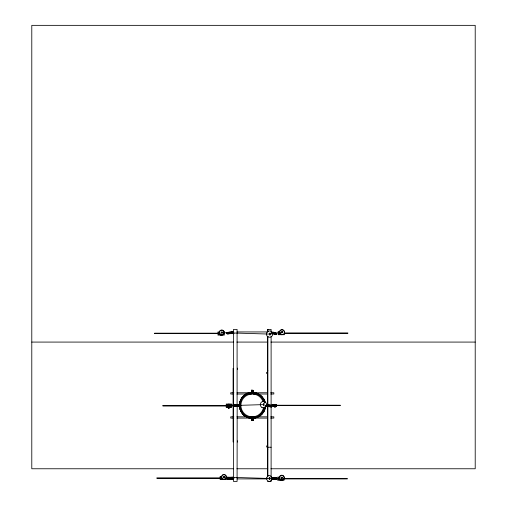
<?xml version="1.0" encoding="UTF-8"?>
<svg xmlns="http://www.w3.org/2000/svg" width="507" height="507" viewBox="0 0 507 507"><rect width="100%" height="100%" fill="white"/><g stroke="black" fill="none" stroke-linecap="round" stroke-linejoin="round"><path stroke-width="0.76" d="M227.009 477.55C228.885 483.412 225.463 473.456 227.618 479.153C228.796 472.727 226.376 484.109 227.782 477.372M227.244 477.505L227.618 479.343L228.011 477.296L228.201 479.337L228.321 478.646M228.188 479.337L227.801 477.486L228.41 479.337L228.803 477.296L228.201 479.337M228.98 479.33L228.568 477.366M229.899 478.64L229.779 479.33L229.386 477.283L229.772 479.33M231.484 478.627L231.363 479.318L230.964 477.277L230.571 479.324L230.178 477.283L230.565 479.324M230.571 479.324L230.964 477.277L231.35 479.318M232.276 478.627C232.688 481.498 231.186 473.855 232.143 479.311M231.363 479.318C232.586 472.613 230.736 483.912 231.965 477.277C232.402 483.209 233.366 472.499 232.155 479.311M231.756 477.271C232.802 483 232.105 473.652 232.935 479.311M233.461 477.67L233.157 479.305L232.757 477.264L232.941 479.311L233.34 477.264L233.537 477.512M272.297 332.408C272.836 331.217 272.354 334.525 272.95 333.511M272.455 332.89C272.867 330.824 272.703 335.266 273.184 333.429M273.045 332.769C273.488 331.267 273.273 334.962 273.774 333.435M273.856 332.693L274.287 334.119L274.547 333.587M274.053 332.82C274.496 330.989 274.3 335.431 274.8 333.365M274.629 332.89C275.162 331.027 275.149 335.495 275.586 333.454C275.041 335.983 275.409 331.16 274.838 332.915M275.428 332.877C276.144 332.579 275.694 335.14 276.119 333.771C275.535 335.558 275.998 331.572 275.447 332.776M275.637 332.903C276.138 331.508 276.042 335.767 276.334 333.796M237.092 404.63L237.092 329.411L233.48 329.411L233.48 481.435L237.092 481.435L237.168 404.789L236.42 406.361L236.338 404.51L235.641 406.265L235.559 404.421L234.861 406.177L234.779 404.326L234.095 405.917L234 404.237L233.309 405.993L233.017 404.916L233.106 405.803L233.828 404.275L233.879 406.056L234.57 404.301L234.652 406.151L235.349 404.396L235.444 406.075L236.129 404.485L236.211 406.335L236.908 404.58L236.991 406.424L237.688 404.668L237.77 406.519L238.461 404.763L238.55 406.608L239.196 404.846L239.456 405.695L239.45 404.878L238.753 406.633L238.67 404.789L238.22 405.942M239.298 405.213L238.556 406.443L238.455 404.928L237.777 406.354L237.675 404.833L236.997 406.259L236.896 404.744L236.224 406.17L236.015 404.687L235.432 406.24L235.343 404.561L234.665 405.987L234.564 404.466L233.885 405.892L233.784 404.377L233.1 405.968L233.017 404.935L233.372 405.784L233.993 404.402L234.088 406.082L234.773 404.491L234.874 406.012L235.502 404.58L235.654 406.101L236.281 404.668L236.433 406.196L237.105 404.77L237.2 406.449L237.891 404.694L238.1 406.373M266.916 404.852L267.379 406.582L267.88 404.966L268.323 406.627L268.697 404.897L268.944 406.766L269.477 404.992L269.724 406.855L270.256 405.08L270.465 406.728L271.061 405.175L271.093 406.665L271.518 406.887L271.638 406.265L270.972 406.69L270.852 405.15L270.402 406.772L270.022 405.118L269.591 406.842L269.287 404.966L268.811 406.747L268.507 404.878L268.057 406.494L267.702 404.782L267.252 406.563L266.923 404.687L266.834 404.992M266.397 405.258L266.707 406.335L267.132 404.713L267.278 406.405L267.671 404.941L267.95 406.646L268.457 405.036L268.767 406.576L269.185 406.475L269.445 405.15L269.756 406.696L270.225 405.245L270.504 406.95L271.004 405.334L271.315 406.88L271.638 406.265M265.82 406.399L266.162 405.397L266.758 406.443L267.1 404.878L267.487 406.424L267.911 404.808L268.121 406.449L268.666 405.061L268.837 406.437L269.236 405.125L269.616 406.677L270.041 405.22L270.377 406.931L270.827 405.315L270.744 406.658M270.89 405.784L271.074 407.013L271.429 406.24M272.405 477.867L272.62 478.329L272.557 477.41L272.405 478.329L272.544 477.575L273.045 479.248L273.197 478.785M273.197 477.867L273.412 478.329L273.349 477.41L273.197 478.329L273.336 477.575L273.837 479.248L273.989 478.785M273.989 477.867L274.198 478.329L274.141 477.41L273.989 478.329L274.129 477.575L274.629 479.248L274.781 478.785M274.781 477.867L274.99 478.329L274.927 477.41L274.781 478.329L274.921 477.575L275.421 479.248L275.567 478.785M275.574 477.867L275.783 478.329L275.719 477.41L275.574 478.329L275.713 477.575L276.214 479.248L276.359 478.785M227.573 333.783C226.984 334.347 226.775 331.242 226.686 332.966M232.079 333.422L232.124 331.933L232.846 333.454M232.288 333.397L232.32 331.743L233.024 333.498L233.024 332.674L233.011 333.333L232.333 331.908L232.117 333.384L231.534 331.832L231.439 333.517L230.748 331.927L230.685 333.555L229.975 332.18L229.925 333.403M232.865 333.333L232.821 332.725L232.865 333.162M237.111 406.221C238.056 404.123 237.587 405.98 238.163 406.107M272.031 333.295L271.91 332.009L271.974 332.332M272.614 333.105C273.172 335.463 272.316 330.266 272.823 333.131M273.089 332.497L273.032 332.934L273.273 332.167L273.495 334.031L273.799 333.264M273.254 332.795C273.698 331.496 273.641 335.412 273.983 333.46C273.381 335 273.546 330.653 273.298 332.522M273.913 332.427L274.312 333.961L274.591 333.34M274.04 332.884C274.541 331.375 274.186 335.038 274.712 333.815M274.642 332.782L274.819 332.516L275.124 334.221L275.371 333.454L275.155 334.056L274.851 332.807M275.675 332.763L276.068 334.328L276.385 333.353M272.62 477.867C272.69 475.889 272.988 480.319 273.406 478.785M273.412 477.867C273.482 475.889 273.78 480.319 274.198 478.785M274.205 477.867C274.274 475.889 274.572 480.319 274.99 478.785M274.997 477.867C275.067 475.889 275.364 480.319 275.783 478.785M275.789 477.867C275.859 475.889 276.157 480.319 276.575 478.785M228.815 405.758C228.023 406.278 229.392 407.628 228.974 405.822M222.015 333.112L222.091 331.977L221.141 332.529L222.091 333.074L222.091 331.977M224.189 477.632L224.265 476.498L223.314 477.049L224.265 477.594L224.265 476.498M281.974 331.534L281.974 332.801L282.291 332.712L281.974 331.534L281.341 332.167L281.658 332.712L282.526 332.484L282.291 331.616M282.038 478.316L282.114 477.188L281.163 477.733L282.114 478.285L282.114 477.188M265.979 405.397L265.902 405.949M272.246 332.865L272.544 332.396M276.176 333.327L276.119 333.771M238.056 405.733L238.664 404.954L238.765 406.468L239.443 405.042L239.247 405.651M274.965 405.327C274.325 405.53 275.548 406.652 275.162 405.372M233.176 405.41L233.226 404.941M267.88 331.375L267.937 331.42M266.004 405.378L265.902 406.05L266.029 405.15M267.797 405.359L267.677 406.259M268.583 405.448L268.457 406.354M269.363 405.543L269.236 406.443M275.605 333.238L275.548 333.707M266.238 405.175L266.473 406.475L266.809 405.239L266.498 406.31L266.162 405.397M267.018 405.264L266.897 406.17M267.588 405.334L267.468 406.234M268.374 405.423L268.247 406.329M269.154 405.518L269.027 406.424M266.777 405.302L266.631 406.177M232.967 405.385L233.017 404.935M233.847 404.573L233.746 405.48M234.057 404.592L233.955 405.499M234.526 405.568L234.627 404.662M234.735 405.594L234.836 404.687M235.406 404.757L235.305 405.663M235.616 404.776L235.514 405.682M236.078 405.752L236.186 404.846M236.287 405.777L236.389 404.871M236.959 404.941L236.858 405.847M237.168 404.96L237.067 405.866M237.739 405.03L237.637 405.936M237.948 405.055L237.846 405.961M238.417 406.025L238.518 405.118M238.626 406.05L238.727 405.144M239.456 405.676L239.507 405.239M269.933 405.606L269.813 406.513M270.142 405.632L270.022 406.538M270.713 405.701L270.592 406.608M271.619 477.867C271.999 476.276 272.018 480.383 272.405 478.785M271.613 478.785L271.511 479.216M271.828 477.867C272.208 476.276 272.234 480.383 272.614 478.785M271.822 478.785L271.676 479.248L271.479 478.785M274.027 333.055L274.084 332.617M275.333 333.682L275.39 333.213M264.705 407.451A12.364 12.364 0 0 1 263.177 411.728C258.792 419.79 245.946 419.891 241.605 411.728A12.548 12.548 0 0 1 241.605 399.275C243.829 395.53 247.936 393.121 252.296 393.045L252.568 390.2L252.987 390.257L252.708 392.393C258.209 392.513 263.013 396.689 264.413 401.931M264.584 407.286C263.932 413.135 258.614 418.028 252.708 418.161L252.987 420.297L252.568 420.354L252.296 418.218L252.017 420.354L251.592 420.297L251.878 418.148M252.296 418.205L252.023 420.354L251.605 420.297M264.172 407.216C263.539 413.047 258.139 417.762 252.296 417.787A12.491 12.491 0 0 1 239.855 405.277A12.491 12.491 0 0 1 252.296 392.786C257.752 392.786 262.632 396.816 264.008 402.038M252.391 391.911L252.575 390.491L253.006 390.542L252.727 392.672C257.144 392.805 261.257 395.308 263.551 399.06A12.789 12.789 0 0 1 264.85 402.165M252.296 417.787L252.017 420.518L251.592 420.461L251.871 418.161L248.962 417.774A12.935 12.935 0 0 1 248.969 392.792L251.871 392.393L251.592 390.257L252.017 390.2L252.296 392.336M265.224 406.848A12.789 12.789 0 0 1 263.551 411.944C261.257 415.689 257.144 418.218 252.72 418.332L253.006 420.461L252.575 420.518L252.296 418.389L252.017 420.518L251.599 420.461L251.871 418.332C247.498 418.224 243.474 415.651 241.237 411.944A12.979 12.979 0 0 1 241.237 399.06C243.474 395.346 247.498 392.792 251.871 392.672L251.599 390.542L252.017 390.491L252.201 391.911M252.473 392.488L252.759 390.358L253.196 390.409L252.911 392.545L255.883 392.925M229.62 477.486L228.987 479.33L229.379 477.29L229.994 479.14L230.178 477.283L229.779 479.33M232.941 479.311L233.334 477.264M228.144 333.885L227.396 332.319L227.313 333.372L227.605 332.294L228.359 333.859M229.132 333.638L228.391 332.199L228.099 333.257L228.404 332.364L228.879 333.98L228.182 332.224L228.125 333.441M266.112 406.075L266.213 405.404L265.922 406.24M271.372 406.696L271.657 406.291L271.581 406.722M227.561 333.821L226.825 332.548L226.737 333.416M227.472 332.877C227.263 333.099 228.011 332.053 228.08 333.91C227.409 332.592 227.37 332.25 227.263 332.896M228.923 333.663L228.251 332.434L228.34 333.416M229.709 333.568L228.974 332.3L228.917 333.416M230.495 333.473L229.76 332.205L229.703 333.321M230.406 477.486L229.994 479.324L229.576 477.36M231.179 477.347L230.78 479.324L231.198 477.48M229.36 477.36L229.202 479.14L228.784 477.366L229.189 479.33L228.613 477.493M231.972 477.341L231.8 478.196M232.764 477.334L232.586 478.196M273.197 333.365L272.905 333.745M233.474 477.784L232.928 479.121L232.548 477.264M228.632 478.215L228.803 477.48L228.182 479.153L227.827 477.499M229.424 478.215L229.386 477.474M230.216 478.209L230.368 477.36M229.107 478.646L228.987 479.33M271.511 332.313L271.701 331.984L271.53 332.281M271.632 477.797L272.265 479.077L271.841 477.797M271.486 478.703L271.473 479.077M273.178 478.862L272.76 477.575L273.393 478.862M273.97 478.862L273.552 477.575L274.186 478.862M274.762 478.862L274.338 477.575L274.978 478.862M275.555 478.862L275.13 477.575L275.77 478.862M276.347 478.862L275.922 477.575L276.562 478.862M222.408 332.529L221.774 333.162L221.774 331.895M224.582 477.049L223.948 477.683L223.948 476.415M282.608 332.167L282.291 332.712M282.431 477.733L281.797 478.367L281.797 477.1M230.153 477.36L230.78 479.134L230.178 477.467M234.012 477.828L233.974 478.297M229.867 406.925L229.513 407.647M230.698 333.707L229.963 332.015L229.867 333.701L229.177 332.11L229.126 333.327L229.189 332.275L229.766 333.815L228.968 332.136L228.917 333.353M230.489 333.733L229.753 332.041L229.715 333.429M231.236 333.707C230.032 330.032 230.666 334.436 230.406 332.529M231.484 333.612L230.761 332.091L230.71 333.308M232.06 333.549L231.325 331.857L231.262 333.486L230.539 331.952L230.501 333.333M232.269 333.524C230.805 329.645 231.762 334.753 231.401 332.415M228.974 406.677L229.094 406.5A0.71 0.71 0 0 0 229.132 406.253M273.691 405.213L274.439 404.605A1.66 1.66 0 0 1 275.497 404.605L275.808 404.751M263.101 412.134L261.479 414.2L258.843 416.184L256.998 416.931M245.971 393.952C237.707 398.61 237.707 411.811 245.971 416.469M259.064 416.558L261.789 414.504L263.887 411.836A12.669 12.669 0 0 0 265.63 406.056M233.809 331.946L233.29 332.643L233.809 333.333M273.4 404.763L274.971 404.763M228.511 404.884L231.021 404.738L231.021 406.848L229.614 406.848M247.803 393.172L251.878 392.266L251.605 390.117L252.023 390.06L252.296 392.209M247.948 393.571C237.371 397.063 237.808 414.111 248.538 417.096M249.127 393.071L250.395 392.9M254.394 418.034L252.911 418.224L253.196 420.36L252.759 420.417L252.473 418.281M226.477 332.991C226.382 331.267 227.782 336.103 227.104 333.175M231.192 332.44C231.414 334.69 230.881 330.779 231.826 332.617M231.61 332.643C232.352 334.937 231.629 330.241 232.612 332.529M229.829 332.598L229.671 333.067M228.955 406.297L237.092 405.423L263.437 404.611M230.964 477.467L231.572 479.128L230.964 477.277M279.763 331.534L278.178 331.534L278.178 334.702L284.509 334.702L284.509 331.534M219.556 331.946L217.972 331.946L217.972 335.114L224.303 335.114L224.303 331.946M237.016 331.939L267.582 331.939M282.253 332.224L269.901 334.088M219.88 332.579L218.625 332.579L218.625 334.481L220.513 334.481M284.509 332.966L347.859 332.966L347.859 333.34L284.509 333.346M217.972 333.175L154.629 333.175L154.629 333.549M154.629 333.555L217.972 333.555M281.341 334.069L278.831 334.069L278.831 332.167M222.396 334.481L223.65 334.481M31.789 342.079L233.702 342.079M236.87 342.079L267.753 342.079M270.922 342.079L475.211 342.079M267.5 370.718L267.88 370.718M233.892 392.754L230.761 392.754L230.761 394.021L233.835 394.021M237.023 392.754L250.338 392.754M254.254 392.754L267.569 392.754M270.7 392.754L273.831 392.754L273.831 394.021L270.757 394.021M236.915 394.021L251.529 394.021M253.063 394.021L267.683 394.021M228.207 404.738L226.8 404.738L226.8 406.848L228.207 406.848M274.186 404.859L272.43 404.859L272.43 405.923L274.186 405.923M276.404 405.232L340.317 405.232M276.404 405.486L340.317 405.486M162.905 405.638L226.249 405.638M275.136 405.676L266.555 404.903M226.249 406.018L162.905 406.018L162.905 405.644M274.186 406.278L271.967 406.278L271.967 404.51L276.404 404.51L276.404 406.278M228.245 407.552L226.249 407.552L226.249 404.041L231.566 404.041L231.566 407.552L229.576 407.552M233.835 416.824L230.761 416.824L230.761 418.091L233.892 418.091M236.915 416.824L267.683 416.824M270.757 416.824L273.831 416.824L273.831 418.091L270.7 418.091M237.023 418.091L267.569 418.091M267.5 447.237L271.112 447.237M267.5 449.132L267.88 449.132M233.702 468.766L31.789 468.766L31.789 25.35L475.211 25.35L475.211 468.766L270.922 468.766M236.87 468.766L267.753 468.766M221.73 476.415L220.146 476.415L220.146 479.584L226.477 479.584L226.477 476.415M222.053 477.049L220.798 477.049L220.798 478.95L222.687 478.95M224.221 477.106L269.255 478.481M279.262 477.1L277.678 477.1L277.678 480.268L284.015 480.268L284.015 478.551L347.358 478.545L347.358 478.919L284.015 478.925M279.591 477.733L278.337 477.733L278.337 479.635L280.846 479.635M220.146 477.93L156.802 477.93L156.802 478.304L220.146 478.31M237.016 478.9L266.796 478.9M224.569 478.95L225.824 478.95M267.5 481.435L271.112 481.435L271.112 479.85M269.585 334.088L221.774 332.655M281.797 477.86L277.05 478.798L269.762 478.481M252.296 393.045C256.707 393.121 260.89 395.498 263.177 399.275A12.364 12.364 0 0 1 264.248 401.658M273.9 406.253L273.229 405.834M256.384 393.59L258.843 394.585L261.479 396.569L263.507 399.148A12.25 12.25 0 0 1 264.781 402.159A12.884 12.884 0 0 0 255.629 393.058L252.727 392.672L253.006 390.542L252.575 390.491L252.296 392.621L252.017 390.491L251.599 390.542L251.871 392.672L248.994 393.058A12.884 12.884 0 0 0 248.962 417.945M229.576 404.275C226.585 402.812 227.193 410.081 229.722 407.647C231.94 404.333 226.154 403.154 227.966 407.039M259.064 394.218L261.789 396.265L263.887 398.933A12.669 12.669 0 0 1 265.205 402.045M276.062 404.96L276.245 405.213A0.944 0.944 0 0 1 276.245 406.082L275.497 406.69A1.66 1.66 0 0 1 274.439 406.69L273.691 406.082A0.944 0.944 0 0 1 273.603 405.796M229.722 405.175L229.253 404.618A0.78 0.78 0 0 0 228.378 404.618L227.763 405.575A2.668 2.668 0 0 0 227.763 406.925L228.378 407.882A0.78 0.78 0 0 0 229.253 407.882M232.396 332.554C232.662 334.246 232.96 332.167 233.074 333.137M226.895 333.2L226.553 332.415L226.521 333.441M272.005 332.472L272.05 333.403M253.006 420.461L252.72 418.332L255.661 417.945A12.884 12.884 0 0 0 265.11 406.848M252.296 418.389L252.575 420.518M239.862 405.41L239.919 405.892M239.862 405.632L239.919 406.113M239.437 405.461L239.5 405.942M239.437 405.689L239.5 406.17M239.969 405.632L240.033 406.113M239.551 405.689L239.615 406.17M228.308 333.232L228.258 332.782M228.099 333.257L228.049 332.807M232.187 332.319L232.288 333.226M231.978 332.345L232.079 333.251M230.615 332.503L230.717 333.41M229.62 332.624L229.722 333.53M229.044 332.687L228.885 333.181L228.834 332.712M271.112 331.781L271.112 329.411L267.5 329.411L267.5 331.781M271.112 336.534L271.112 477.48M267.88 329.411L267.88 331.781M267.88 336.534L267.88 476.688M267.5 336.534L267.5 476.688M266.612 372.277L266.612 373.545M266.612 445.83L266.612 447.098M239.551 405.486L239.551 406.164M238.867 404.649L238.867 405.283M237.599 368.107L237.599 369.375M237.599 440.837L237.599 442.098M233.809 333.251L233.809 333.859M233.106 368.31L233.106 441.996M263.31 408.376A11.401 11.401 0 0 1 245.958 414.903A11.401 11.401 0 0 1 245.356 396.373A11.401 11.401 0 0 1 263.095 401.759M264.781 408.61A12.25 12.25 0 0 1 263.507 411.621M229.944 406.018A2.668 2.668 0 0 1 229.944 406.481M223.86 331.66A2.262 2.262 0 0 1 223.86 333.391M223.568 333.904A2.262 2.262 0 0 1 222.066 334.772M221.477 334.772A2.262 2.262 0 0 1 219.975 333.904M219.683 333.391A2.262 2.262 0 0 1 219.683 331.66M219.975 331.147A2.262 2.262 0 0 1 220.906 330.437M221.477 330.285A2.262 2.262 0 0 1 222.066 330.285M222.636 330.437A2.262 2.262 0 0 1 223.568 331.147M226.192 477.341A2.262 2.262 0 0 1 224.24 479.292M223.08 479.14A2.262 2.262 0 0 1 222.567 478.842M221.857 477.911A2.262 2.262 0 0 1 221.857 476.181M222.567 475.255A2.262 2.262 0 0 1 223.08 474.958M223.65 474.806A2.262 2.262 0 0 1 224.24 474.806M224.81 474.958A2.262 2.262 0 0 1 226.192 476.751M284.04 478.031A2.262 2.262 0 0 1 280.929 479.825M279.553 478.031A2.262 2.262 0 0 1 279.553 477.442M279.706 476.872A2.262 2.262 0 0 1 281.499 475.49M282.095 475.49A2.262 2.262 0 0 1 284.04 477.442M282.272 334.411A2.262 2.262 0 0 1 281.683 334.411M281.112 334.259A2.262 2.262 0 0 1 279.737 332.459M279.737 331.87A2.262 2.262 0 0 1 281.683 329.924M282.272 329.924A2.262 2.262 0 0 1 284.066 331.299M284.218 331.87A2.262 2.262 0 0 1 284.218 332.459M221.933 334.899A1.584 1.584 0 0 1 219.765 332.738M221.141 334.481A0.951 0.951 0 0 1 220.665 334.354M220.317 334.005A0.951 0.951 0 0 1 220.222 333.777M224.107 479.369A1.584 1.584 0 0 1 221.781 477.588M223.314 478.95A0.951 0.951 0 0 1 222.839 478.823M281.968 479.806A1.584 1.584 0 0 1 279.725 479.806M282.133 334.487A1.584 1.584 0 0 1 280.555 334.487M263.925 409.967A12.453 12.453 0 0 1 244.799 415.448A12.453 12.453 0 0 1 244.799 395.555A12.453 12.453 0 0 1 263.925 401.043M266.809 477.664C265.516 481.168 271.087 483.393 271.701 479.305C272.994 475.794 267.423 473.57 266.809 477.664M273.476 405.321C275.65 410.911 278.558 401.348 273.476 405.321M227.713 405.264L227.542 406.253L228.175 407.964L229.456 407.964L230.096 406.253L229.456 404.535L228.815 404.275L227.713 405.264M273.628 405.011L273.425 405.644L274.192 406.747L274.965 406.912L276.309 406.278L276.511 405.644L275.738 404.548L274.965 404.383L273.628 405.011M270.218 333.137L269.585 333.137L269.585 335.038L270.218 335.038L270.218 333.137M264.071 403.661L263.437 403.661L263.437 405.562L264.071 405.562L264.071 403.661M269.762 477.531L269.255 477.531L269.255 479.432L269.762 479.432L269.762 477.531M268 336.832A3.169 3.169 0 0 0 272.753 334.088A3.169 3.169 0 0 0 268 331.344A3.169 3.169 0 0 0 268 336.832M219.981 334.316A2.535 2.535 0 0 0 224.221 333.181A2.535 2.535 0 0 0 221.115 330.076A2.535 2.535 0 0 0 219.981 334.316M222.681 479.242A2.535 2.535 0 0 0 226.477 477.049A2.535 2.535 0 0 0 222.681 474.85A2.535 2.535 0 0 0 222.681 479.242M280.529 479.926A2.535 2.535 0 0 0 284.332 477.733A2.535 2.535 0 0 0 280.529 475.541A2.535 2.535 0 0 0 280.529 479.926M280.187 333.955A2.535 2.535 0 0 0 284.427 332.82A2.535 2.535 0 0 0 281.322 329.721A2.535 2.535 0 0 0 280.187 333.955M261.853 407.355A3.169 3.169 0 0 0 266.6 404.611A3.169 3.169 0 0 0 261.853 401.867A3.169 3.169 0 0 0 261.853 407.355"/></g></svg>
